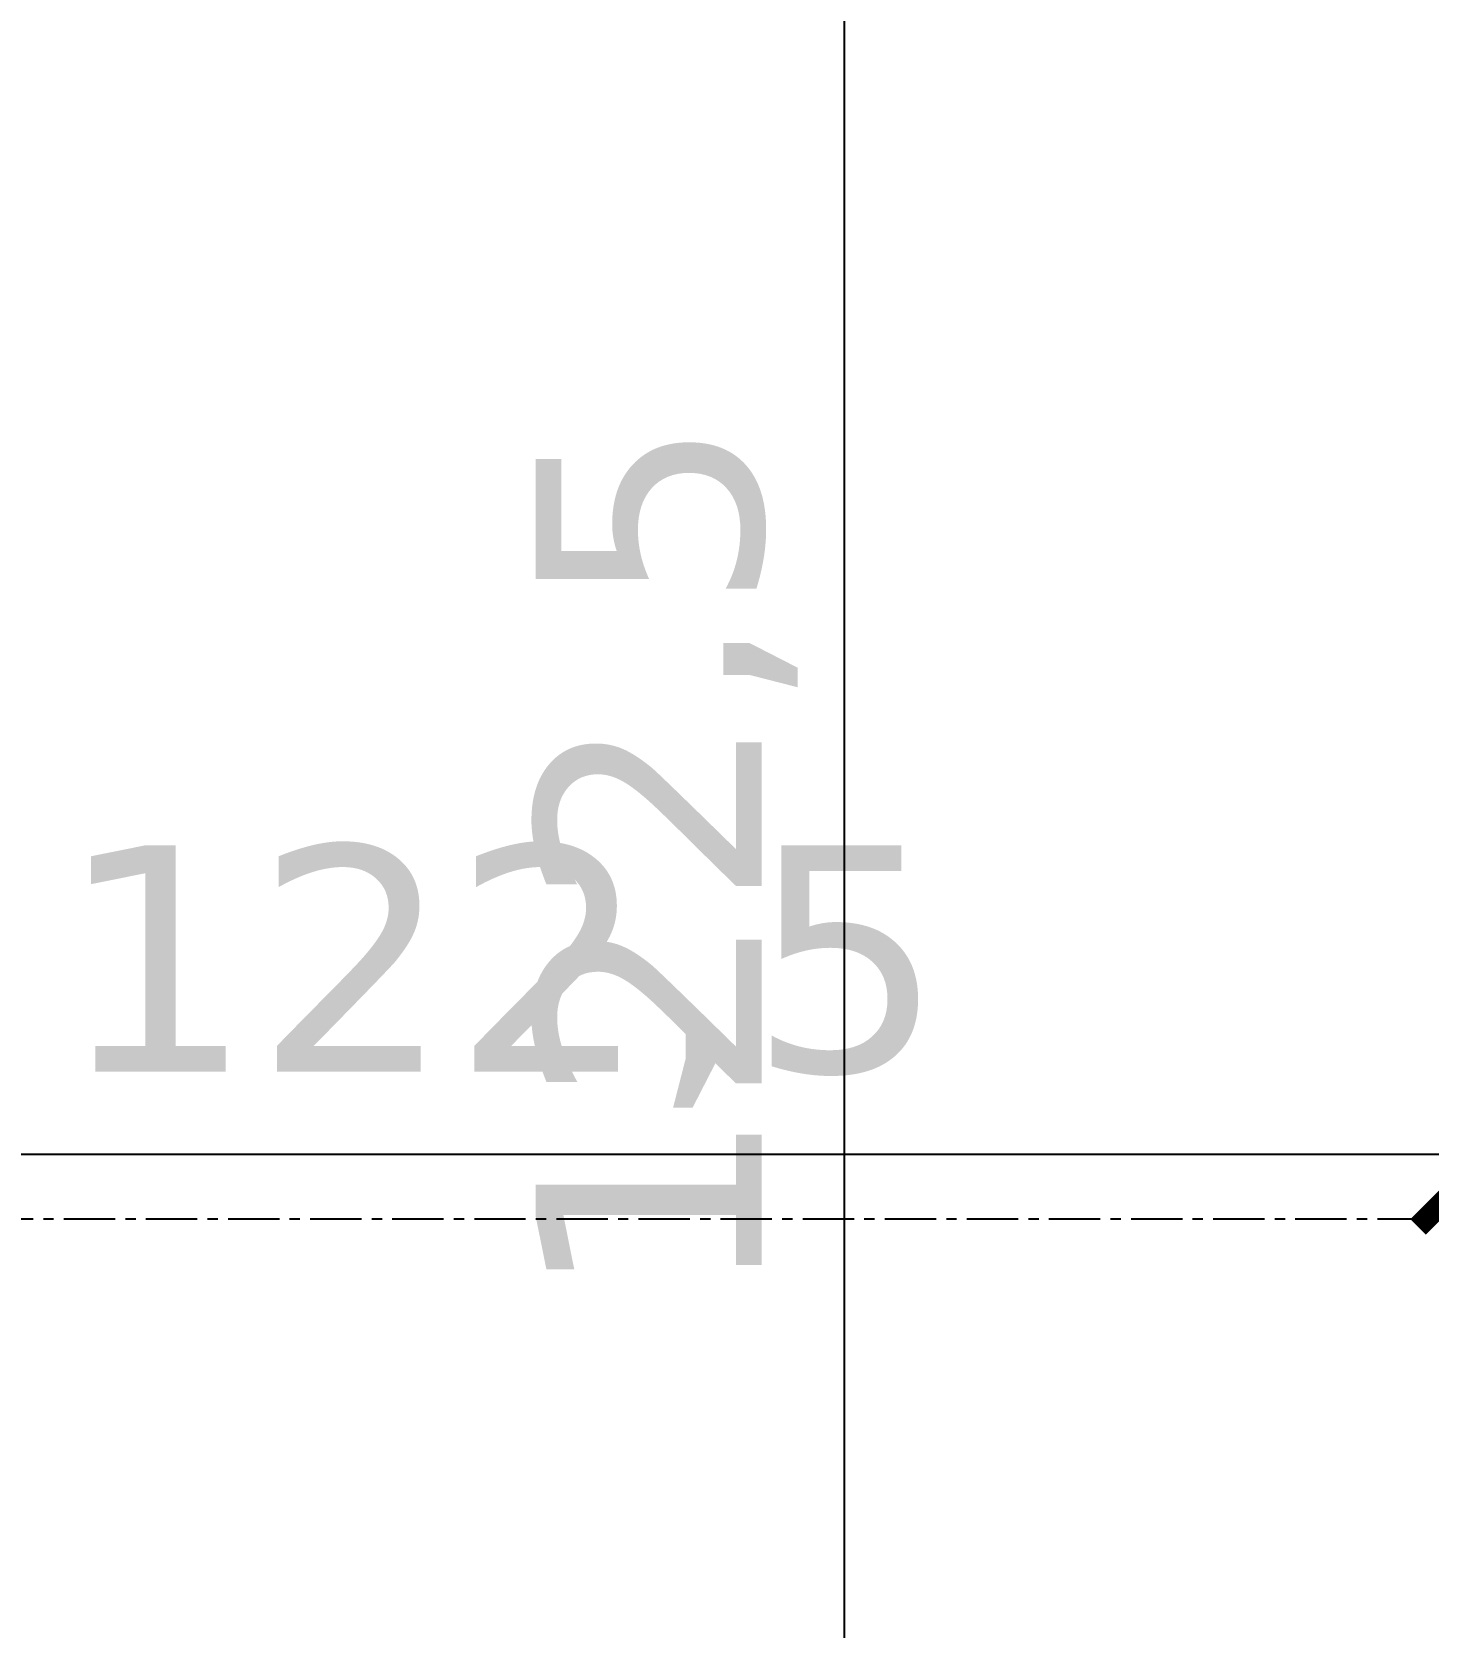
# Model space of a CAD drawing. Header units: centimetres. Extents: x -135 to 4159, y -1445 to 1077.
# Drawn here: x 293.2 to 379.6, y 332.5 to 431.2 of the extents above; entities that cross this region are included whole.
import ezdxf

# ---------------------------------------------------------------- set-up
doc = ezdxf.new("R2010")
doc.units = ezdxf.units.CM
doc.linetypes.add('CENTER', pattern=[5.08, 3.175, -0.635, 0.635, -0.635])
doc.layers.add('AKS', color=4, linetype='CENTER')
doc.layers.add('OZEL_PANEL_OLCU_CM', color=3, linetype='Continuous')
doc.styles.add('PORTMAN', font='DejaVuSans.ttf')
doc.dimstyles.new('PORTMAN', dxfattribs={"dimtxt": 14, "dimasz": 9, "dimexe": 6, "dimexo": 5, "dimgap": 4, "dimtad": 1, "dimtxsty": 'PORTMAN', "dimblk": 'ARCHTICK', "dimcen": 2.5, "dimazin": 3, "dimtfac": 0.5, "dimtmove": 2, "dimatfit": 3})

# ---------------------------------------------------------------- blocks, each defined once
blk = doc.blocks.new('_ARCHTICK')
at = {"color": 0, "linetype": 'BYBLOCK', "const_width": 0.15}
blk.add_lwpolyline([(-0.5, -0.5), (0.5, 0.5)], dxfattribs=at)

msp = doc.modelspace()

# ---------------------------------------------------------------- linework, layer by layer
at = {"layer": 'AKS'}
msp.add_line((-35, 357.75), (808, 357.75), dxfattribs=at)

# ---------------------------------------------------------------- dimensions: what is measured, and where the dimension line sits
at = {"layer": 'OZEL_PANEL_OLCU_CM'}
msp.add_linear_dim(base=(343.5, 318.75), p1=(389.5, 318.75), p2=(389.5, 441.25), angle=90, dimstyle='PORTMAN', override={"dimtxt": 14, "dimasz": 9, "dimexe": 6, "dimexo": 5, "dimdec": 2, "dimzin": 8, "dimdsep": 44}, dxfattribs=at).render()
msp.add_linear_dim(base=(261, 361.75), p1=(261, 315.75), p2=(383.5, 315.75), dimstyle='PORTMAN', override={"dimtxt": 14, "dimasz": 9, "dimexe": 6, "dimexo": 5, "dimdec": 2, "dimzin": 8, "dimdsep": 44}, dxfattribs=at).render()

doc.saveas('drawing.dxf')
